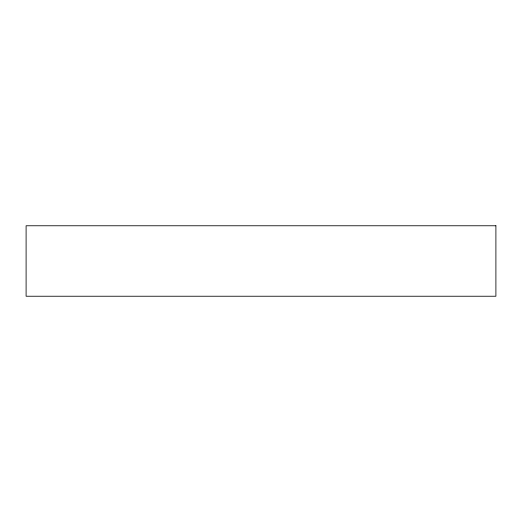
<?xml version="1.0" encoding="UTF-8"?>
<svg xmlns="http://www.w3.org/2000/svg" width="522" height="522" viewBox="0 0 522 522"><rect width="100%" height="100%" fill="white"/><g stroke="black" fill="none" stroke-linecap="round" stroke-linejoin="round"><path stroke-width="0.78" d="M495.9 225.765L26.1 225.765L26.1 296.235L495.9 296.235L495.9 225.765"/></g></svg>
